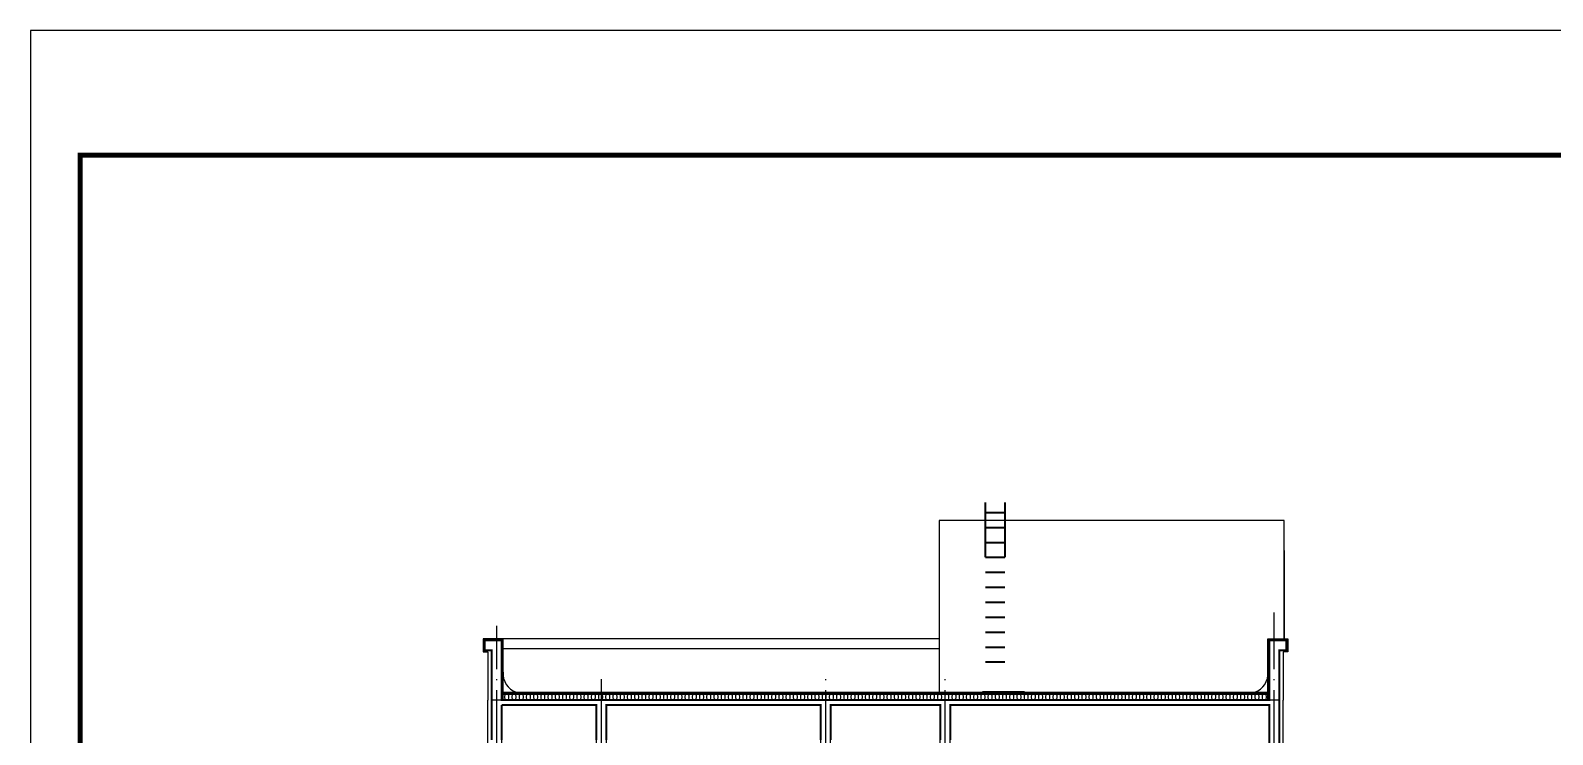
# Model space of a CAD drawing. Extents: x 174641 to 414490, y 73126 to 493158.
# Drawn here: x 302281 to 332817, y 143102 to 157226 of the extents above; entities that cross this region are included whole.
import ezdxf

# ---------------------------------------------------------------- set-up
doc = ezdxf.new("R2010")
doc.units = 0
doc.header["$LTSCALE"] = 1000
doc.header["$MEASUREMENT"] = 0
doc.linetypes.add('DOTE', pattern=[2.42, 2, -0.2, 0.02, -0.2])
doc.layers.add('DOTE', color=1, linetype='DOTE')
doc.layers.add('TWT_TITLE', color=7, linetype='Continuous')

# ---------------------------------------------------------------- blocks, each defined once
blk = doc.blocks.new('$LinePat$保温层')
at = {"color": 0}
for p, q in [((24, -24), (24, -56)), ((72, -56), (72, -24))]:
    blk.add_line(p, q, dxfattribs=at)
for centre, start, end in [((96, -24), 90, 180), ((0, -24), 0, 90), ((48, -56), 180, 0)]:
    blk.add_arc(centre, 24, start, end, dxfattribs=at)

msp = doc.modelspace()

# ---------------------------------------------------------------- linework, layer by layer
for p, q in [((327434.6, 146794.1), (327434.6, 144994.1)), ((320514.6, 145024.1), (311764.6, 145024.1)), ((320514.6, 144824.1), (311764.6, 144824.1)), ((327334.6, 143794.1), (311534.6, 143794.1)), ((313634.6, 143694.1), (311734.6, 143694.1)), ((318134.6, 143694.1), (313834.6, 143694.1)), ((320534.6, 143694.1), (318334.6, 143694.1)), ((327134.6, 143694.1), (320734.6, 143694.1))]:
    msp.add_line(p, q)
at = {"const_width": 40}
for points in [[(321434.6, 146654.1), (321434.6, 147758.3)], [(321434.6, 147554.1), (321834.6, 147554.1)], [(321834.6, 146654.1), (321834.6, 147761)], [(321434.6, 147254.1), (321834.6, 147254.1)], [(321434.6, 146954.1), (321834.6, 146954.1)], [(321434.6, 146654.1), (321834.6, 146654.1)], [(321434.6, 146354.1), (321834.6, 146354.1)], [(321434.6, 146054.1), (321834.6, 146054.1)], [(321434.6, 145754.1), (321834.6, 145754.1)], [(321434.6, 145454.1), (321834.6, 145454.1)], [(321434.6, 145154.1), (321834.6, 145154.1)], [(311534.6, 142994.1), (311534.6, 144794.1), (311394.6, 144794.1), (311394.6, 144994.1), (311734.6, 144994.1), (311734.6, 143794.1), (327134.6, 143794.1), (327134.6, 144994.1), (327474.6, 144994.1), (327474.6, 144794.1), (327334.6, 144794.1), (327334.6, 141694.1)], [(321434.6, 144854.1), (321834.6, 144854.1)], [(321434.6, 144554.1), (321834.6, 144554.1)], [(321376.7, 143954.1), (322228.3, 143954.1)], [(311734.6, 143694.1), (311734.6, 142994.1)], [(313634.6, 142994.1), (313634.6, 143694.1), (311734.6, 143694.1)], [(318134.6, 142994.1), (318134.6, 143694.1), (313834.6, 143694.1), (313834.6, 142994.1)], [(320534.6, 142994.1), (320534.6, 143694.1), (318334.6, 143694.1), (318334.6, 142994.1)], [(327134.6, 141694.1), (327134.6, 143694.1), (320734.6, 143694.1), (320734.6, 142994.1)]]:
    msp.add_lwpolyline(points, dxfattribs=at)
for points in [[(327434.6, 144994.1), (327434.6, 147394.1), (320514.6, 147394.1), (320514.6, 143914.1)], [(311734.6, 143794.1), (311734.6, 144994.1), (311454.6, 144994.1), (311394.6, 144994.1), (311394.6, 144794.1), (311534.6, 144794.1), (311534.6, 143794.1)], [(327134.6, 143794.1), (327134.6, 144994.1), (327414.6, 144994.1), (327474.6, 144994.1), (327474.6, 144794.1), (327334.6, 144794.1), (327334.6, 143794.1)], [(311764.6, 143954.1), (327104.6, 143954.1)], [(311764.6, 143934.1), (327104.6, 143934.1)], [(311764.6, 143914.1), (327104.6, 143914.1)], [(311534.6, 142994.1), (311534.6, 143794.1)], [(311734.6, 140494.1), (311734.6, 143694.1)], [(313634.6, 140494.1), (313634.6, 143694.1)], [(313834.6, 140494.1), (313834.6, 143694.1)], [(318134.6, 140494.1), (318134.6, 143694.1)], [(318334.6, 140494.1), (318334.6, 143694.1)], [(320534.6, 140494.1), (320534.6, 143694.1)], [(320734.6, 140494.1), (320734.6, 143694.1)], [(327134.6, 138844.1), (327134.6, 143694.1)], [(327334.6, 141694.1), (327334.6, 143794.1)]]:
    msp.add_lwpolyline(points)
at = {"color": 6}
for points in [[(311764.6, 143794.1), (311764.6, 145024.1), (311454.6, 145024.1), (311364.6, 145024.1), (311364.6, 144764.1), (311454.6, 144764.1), (311454.6, 143794.1)], [(327104.6, 143794.1), (327104.6, 145024.1), (327414.6, 145024.1), (327504.6, 145024.1), (327504.6, 144764.1), (327414.6, 144764.1), (327414.6, 143794.1)], [(311454.6, 123544.1), (311454.6, 143794.1)], [(327414.6, 123544.1), (327414.6, 143794.1)]]:
    msp.add_lwpolyline(points, dxfattribs=at)
for centre, start, end in [((312142.1, 144315.8), 174.21132, 252.47171), ((326727.2, 144315.8), 287.52829, 5.78868)]:
    msp.add_arc(centre, 379.4, start, end)
at = {"layer": 'DOTE'}
for p, q in [((327234.6, 122634), (327234.6, 145550.9)), ((311634.6, 122634), (311634.6, 145281.1)), ((313734.6, 122886.3), (313734.6, 144214.1)), ((318234.6, 122634), (318234.6, 144211.9)), ((320634.6, 122634), (320634.6, 144288.9))]:
    msp.add_line(p, q, dxfattribs=at)
at = {"layer": 'TWT_TITLE'}
msp.add_lwpolyline([(302280.7, 157226.1), (302280.7, 73126.1), (361680.7, 73126.1), (361680.7, 157226.1)], close=True, dxfattribs=at)
at = {"layer": 'TWT_TITLE', "const_width": 100}
msp.add_lwpolyline([(303280.7, 154726.1), (303280.7, 74126.1), (360680.7, 74126.1), (360680.7, 154726.1)], close=True, dxfattribs=at)

# ---------------------------------------------------------------- block references
at = {"color": 6, "xscale": -1.50746859104508, "yscale": 1.499999999622804, "zscale": 1.499999999622804, "rotation": 359.999999999997}
for p in [(311909.3, 143914.1), (312054.1, 143914.1), (312198.8, 143914.1), (312343.5, 143914.1), (312488.2, 143914.1), (312632.9, 143914.1), (312777.7, 143914.1), (312922.4, 143914.1), (313067.1, 143914.1), (313211.8, 143914.1), (313356.5, 143914.1), (313501.2, 143914.1), (313646, 143914.1), (313790.7, 143914.1), (313935.4, 143914.1), (314080.1, 143914.1), (314224.8, 143914.1), (314369.5, 143914.1), (314514.3, 143914.1), (314659, 143914.1), (314803.7, 143914.1), (314948.4, 143914.1), (315093.1, 143914.1), (315237.8, 143914.1), (315382.6, 143914.1), (315527.3, 143914.1), (315672, 143914.1), (315816.7, 143914.1), (315961.4, 143914.1), (316106.1, 143914.1), (316250.9, 143914.1), (316395.6, 143914.1), (316540.3, 143914.1), (316685, 143914.1), (316829.7, 143914.1), (316974.4, 143914.1), (317119.2, 143914.1), (317263.9, 143914.1), (317408.6, 143914.1), (317553.3, 143914.1), (317698, 143914.1), (317842.7, 143914.1), (317987.5, 143914.1), (318132.2, 143914.1), (318276.9, 143914.1), (318421.6, 143914.1), (318566.3, 143914.1), (318711, 143914.1), (318855.8, 143914.1), (319000.5, 143914.1), (319145.2, 143914.1), (319289.9, 143914.1), (319434.6, 143914.1), (319579.3, 143914.1), (319724.1, 143914.1), (319868.8, 143914.1), (320013.5, 143914.1), (320158.2, 143914.1), (320302.9, 143914.1), (320447.7, 143914.1), (320592.4, 143914.1), (320737.1, 143914.1), (320881.8, 143914.1), (321026.5, 143914.1), (321171.2, 143914.1), (321316, 143914.1), (321460.7, 143914.1), (321605.4, 143914.1), (321750.1, 143914.1), (321894.8, 143914.1), (322039.5, 143914.1), (322184.3, 143914.1), (322329, 143914.1), (322473.7, 143914.1), (322618.4, 143914.1), (322763.1, 143914.1), (322907.8, 143914.1), (323052.6, 143914.1), (323197.3, 143914.1), (323342, 143914.1), (323486.7, 143914.1), (323631.4, 143914.1), (323776.1, 143914.1), (323920.9, 143914.1), (324065.6, 143914.1), (324210.3, 143914.1), (324355, 143914.1), (324499.7, 143914.1), (324644.4, 143914.1), (324789.2, 143914.1), (324933.9, 143914.1), (325078.6, 143914.1), (325223.3, 143914.1), (325368, 143914.1), (325512.7, 143914.1), (325657.5, 143914.1), (325802.2, 143914.1), (325946.9, 143914.1), (326091.6, 143914.1), (326236.3, 143914.1), (326381, 143914.1), (326525.8, 143914.1), (326670.5, 143914.1), (326815.2, 143914.1), (326959.9, 143914.1), (327104.6, 143914.1)]:
    msp.add_blockref('$LinePat$保温层', p, dxfattribs=at)

doc.saveas('drawing.dxf')
